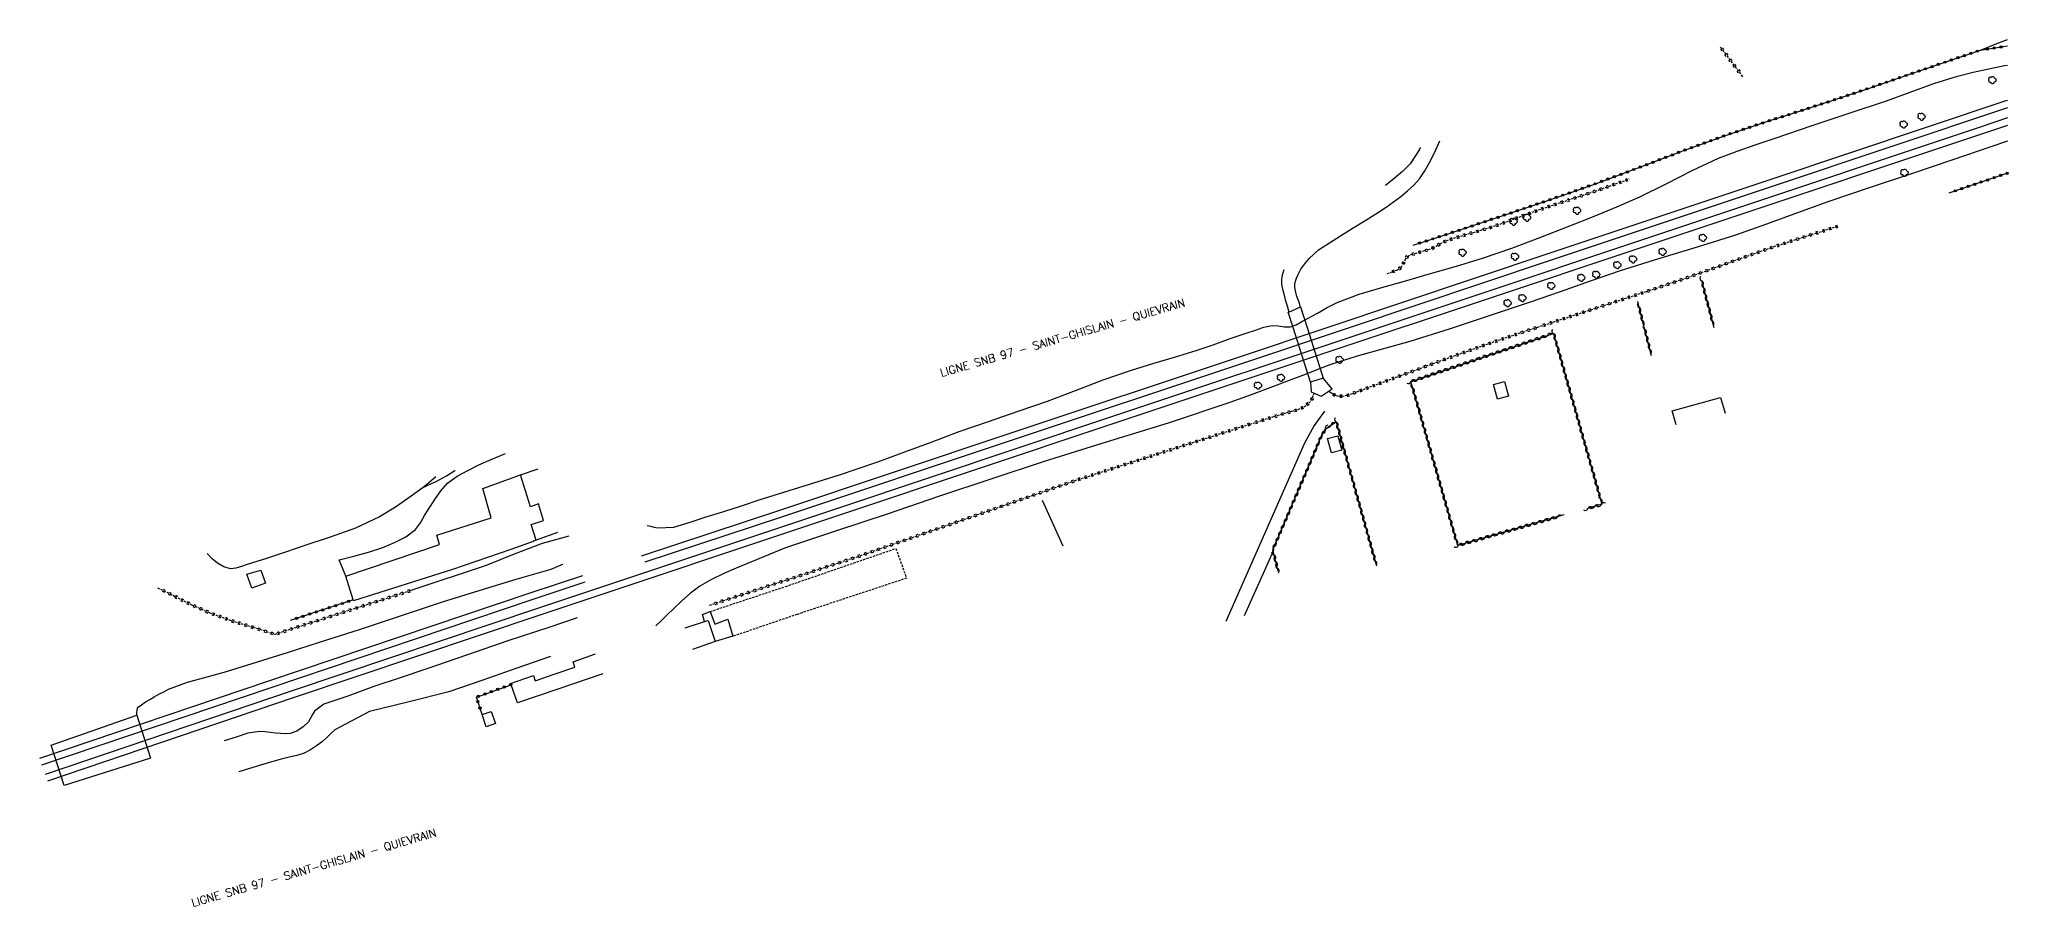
# Model space of a CAD drawing. Header units: millimetres. Extents: x 100556 to 101000, y 122048 to 123000.
# Drawn here: x 100569.5 to 101000.2, y 122048.2 to 122238 of the extents above; entities that cross this region are included whole.
import ezdxf

# ---------------------------------------------------------------- set-up
doc = ezdxf.new("R2010")
doc.units = ezdxf.units.MM
doc.linetypes.add('DASHED', pattern=[0.75, 0.5, -0.25])
doc.layers.get('0').update_dxf_attribs({"linetype": 'CONTINUOUS'})
for name, color, linetype in [('W0017', 7, 'CONTINUOUS'), ('W0071', 7, 'CONTINUOUS'), ('W0101', 7, 'CONTINUOUS'), ('W0104', 1, 'CONTINUOUS'), ('W0112', 1, 'DASHED'), ('W0120', 7, 'CONTINUOUS'), ('W0211', 2, 'CONTINUOUS'), ('W0214', 2, 'CONTINUOUS'), ('W0220', 5, 'DASHED'), ('W0300', 7, 'CONTINUOUS'), ('W0310', 3, 'CONTINUOUS'), ('W0322', 7, 'CONTINUOUS'), ('W0323', 7, 'CONTINUOUS'), ('W0330', 7, 'CONTINUOUS'), ('W0510', 5, 'CONTINUOUS'), ('W0700', 7, 'CONTINUOUS'), ('W0989', 7, 'CONTINUOUS')]:
    doc.layers.add(name, color=color, linetype=linetype)
doc.styles.get("Standard").update_dxf_attribs({"font": 'romans.shx', "width": 0.85})

# ---------------------------------------------------------------- blocks, each defined once
blk = doc.blocks.new('T300')
for p, q in [((-0.8, 0.51), (-0.86, 0.34)), ((-0.86, 0.34), (-0.86, 0.17)), ((-0.86, 0.17), (-0.74, 0.06)), ((-0.69, 0.63), (-0.8, 0.51)), ((-0.8, -0.06), (-0.74, 0.06)), ((-0.74, 0.06), (-0.69, 0.11)), ((-0.57, 0.69), (-0.69, 0.63)), ((-0.46, 0.69), (-0.57, 0.69)), ((-0.29, 0.63), (-0.46, 0.69)), ((-0.29, 0.63), (-0.17, 0.74)), ((-0.23, 0.57), (-0.29, 0.63)), ((-0.17, 0.74), (-0.06, 0.8)), ((-0.06, 0.8), (0.06, 0.8)), ((0.06, 0.8), (0.23, 0.74)), ((0.23, 0.74), (0.34, 0.63)), ((0.34, 0.63), (0.4, 0.51)), ((0.46, 0.46), (0.34, 0.46)), ((0.4, 0.51), (0.4, 0.46)), ((0.57, 0.4), (0.46, 0.46)), ((0.57, 0.4), (0.69, 0.29)), ((0.69, 0.29), (0.74, 0.17)), ((0.74, 0.06), (0.69, -0.17)), ((0.74, 0.17), (0.74, 0.06)), ((-0.8, -0.17), (-0.8, -0.06)), ((-0.8, -0.23), (-0.8, -0.17)), ((-0.74, -0.34), (-0.8, -0.23)), ((-0.69, -0.4), (-0.74, -0.34)), ((-0.51, -0.46), (-0.69, -0.4)), ((-0.4, -0.46), (-0.51, -0.46)), ((-0.4, -0.46), (-0.34, -0.46)), ((-0.34, -0.46), (-0.34, -0.4)), ((-0.34, -0.51), (-0.34, -0.46)), ((-0.29, -0.63), (-0.34, -0.51)), ((-0.17, -0.74), (-0.29, -0.63)), ((-0.06, -0.8), (-0.17, -0.74)), ((0.06, -0.8), (-0.06, -0.8)), ((0.17, -0.74), (0.06, -0.8)), ((0.23, -0.69), (0.17, -0.74)), ((0.29, -0.46), (0.23, -0.46)), ((0.29, -0.63), (0.23, -0.69)), ((0.46, -0.4), (0.29, -0.46)), ((0.34, -0.51), (0.29, -0.63)), ((0.34, -0.51), (0.34, -0.46)), ((0.57, -0.34), (0.46, -0.4)), ((0.63, -0.29), (0.57, -0.34)), ((0.69, -0.17), (0.63, -0.29))]:
    blk.add_line(p, q)
blk = doc.blocks.new('t323o')
at = {"color": 0, "linetype": 'Continuous'}
for radius in [0.25, 0.15]:
    blk.add_circle((0, 0), radius, dxfattribs=at)
blk = doc.blocks.new('t310o')
at = {"color": 0, "linetype": 'Continuous'}
for centre, start, end in [((-0.5, 0.38), 216.8699, 323.1304), ((0.5, -0.37), 36.8699, 143.1303)]:
    blk.add_arc(centre, 0.625, start, end, dxfattribs=at)
blk = doc.blocks.new('t220o')
at = {"color": 0, "linetype": 'Continuous'}
for p, q in [((-0.25, 0.25), (0.25, 0.25)), ((-0.25, -0.25), (0.25, -0.25))]:
    blk.add_line(p, q, dxfattribs=at)
blk = doc.blocks.new('t322o')
at = {"color": 0, "linetype": 'Continuous'}
for radius in [0.25, 0.15]:
    blk.add_circle((0, 0), radius, dxfattribs=at)

msp = doc.modelspace()

# ---------------------------------------------------------------- linework, layer by layer
at = {"layer": 'W0017'}
msp.add_lwpolyline([(100636.51, 122120.54), (100635.09, 122124.14), (100638.3, 122124.96), (100641.51, 122125.79), (100644.62, 122126.87), (100647.16, 122127.94), (100649.63, 122129.18), (100651.74, 122130.81), (100652.84, 122132.25), (100653.76, 122133.87), (100654.73, 122135.47), (100655.98, 122137.37), (100657.28, 122139.24), (100658.77, 122140.9), (100660.88, 122142.45), (100663.24, 122143.72), (100665.65, 122144.9), (100668.35, 122146.12), (100671.11, 122147.23), (100671.43, 122147.38)], dxfattribs=at)
at = {"layer": 'W0071'}
for points in [[(100850.6, 122156.69), (100848.3, 122153.52), (100846.22, 122149.68), (100829.02, 122110.65)], [(100839.35, 122126.03), (100833.02, 122111.86)]]:
    msp.add_lwpolyline(points, dxfattribs=at)
at = {"layer": 'W0101'}
for points in [[(100927.51, 122153.67), (100926.64, 122156.74), (100937.22, 122159.66), (100938.22, 122156.2)], [(100682.82, 122130.15), (100678.15, 122128.46), (100677.1, 122131.89), (100679.77, 122132.71), (100679.77, 122132.72), (100678.66, 122136.36), (100676.91, 122135.76), (100674.77, 122142.76), (100678.61, 122144.04)], [(100710.74, 122109.26), (100715.01, 122110.62), (100715.8, 122110.89), (100717.33, 122106.26), (100712.34, 122104.52)], [(100692.75, 122099.19), (100683.1, 122095.92), (100674.05, 122092.81), (100672.67, 122096.82), (100672.57, 122097.1), (100677.56, 122098.82), (100677.95, 122097.68), (100682.08, 122099.1), (100686.62, 122100.66), (100686.64, 122100.62), (100686.22, 122101.84), (100691.17, 122103.54)]]:
    msp.add_lwpolyline(points, dxfattribs=at)
at = {"layer": 'W0104'}
for points in [[(100889.98, 122163.13), (100890.82, 122159.98), (100888.4, 122159.33), (100887.56, 122162.48), (100889.98, 122163.13)], [(100854.39, 122148.17), (100852.14, 122147.55), (100851.28, 122150.66), (100853.53, 122151.29), (100854.39, 122148.17)], [(100854.39, 122148.17), (100852.14, 122147.55), (100851.28, 122150.66), (100853.53, 122151.29), (100854.39, 122148.17)], [(100617.93, 122121.89), (100618.98, 122119), (100615.97, 122117.91), (100614.86, 122120.98)], [(100668.34, 122090.97), (100669.26, 122088.3), (100667.24, 122087.6), (100666.32, 122090.27)]]:
    msp.add_lwpolyline(points, close=True, dxfattribs=at)
for points in [[(100678.15, 122128.46), (100677.48, 122128.22), (100677.49, 122128.18), (100672.63, 122126.43), (100659.86, 122122.02), (100638.22, 122115.17), (100638.16, 122115.37), (100636.51, 122120.54), (100657.01, 122127.46), (100656.41, 122129.57), (100668.31, 122133.35), (100666.47, 122139.78), (100674.77, 122142.76)], [(100715.01, 122110.62), (100714.53, 122112.21), (100716.22, 122112.83), (100717.22, 122110.09), (100720.1, 122111.13), (100721.21, 122107.41), (100717.33, 122106.26)]]:
    msp.add_lwpolyline(points, dxfattribs=at)
at = {"layer": 'W0112'}
msp.add_lwpolyline([(100716.22, 122112.83), (100732.7, 122118.3), (100756.83, 122126.62), (100759.18, 122120.12), (100735.23, 122112.2), (100721.21, 122107.41)], dxfattribs=at)
at = {"layer": 'W0120'}
for points in [[(100843.72, 122175), (100842.66, 122178.33), (100842.77, 122178.37), (100845.37, 122179.51)], [(100845.37, 122179.51), (100846.8, 122175)], [(100846.8, 122175), (100850.33, 122163.89), (100847.53, 122163.01), (100843.72, 122175)]]:
    msp.add_lwpolyline(points, dxfattribs=at)
msp.add_lwpolyline([(100572.08, 122083.61), (100590.84, 122090.15), (100593.82, 122080.77), (100574.89, 122074.76)], close=True, dxfattribs=at)
at = {"layer": 'W0211'}
for points in [[(100837.13, 122175), (100837.29, 122175.05), (100839.13, 122175.42), (100840.47, 122175.34), (100841.82, 122175.13), (100843.13, 122175.14), (100844.42, 122175.58), (100845.66, 122176.26), (100846.89, 122176.96), (100849.05, 122178.12), (100851.2, 122179.32), (100853.38, 122180.43), (100858.16, 122182.27), (100863.11, 122183.73), (100868.07, 122185.15), (100873.76, 122186.81), (100879.46, 122188.43), (100885.13, 122190.16), (100891.55, 122192.37), (100897.93, 122194.74), (100904.27, 122197.21), (100909.41, 122199.26), (100914.52, 122201.38), (100919.59, 122203.59), (100925.32, 122206.4), (100931.01, 122209.33), (100936.8, 122212), (100940.88, 122213.55), (100945, 122214.99), (100949.13, 122216.4), (100957.24, 122219.16), (100965.37, 122221.86), (100973.48, 122224.59), (100978.66, 122226.47), (100983.83, 122228.36), (100989.07, 122230), (100992.47, 122230.82), (100995.9, 122231.55), (100999.33, 122232.28), (101000, 122232.41)], [(101000, 122215.77), (100996.11, 122214.42), (100988, 122211.67), (100978.96, 122208.62), (100969.91, 122205.63), (100960.88, 122202.56), (100954.08, 122200.1), (100947.3, 122197.61), (100940.48, 122195.2), (100932.08, 122192.53), (100923.64, 122190), (100915.23, 122187.36), (100908.66, 122185.1), (100902.11, 122182.79), (100895.55, 122180.51), (100886.81, 122177.58), (100878.93, 122175)], [(100702.44, 122131.67), (100703.2, 122131.47), (100703.97, 122131.27), (100704.73, 122131.12), (100708.27, 122131.29), (100711.82, 122132.38), (100715.35, 122133.56), (100719.24, 122134.71), (100723.1, 122135.98), (100726.96, 122137.24), (100735.62, 122139.96), (100744.26, 122142.69), (100752.86, 122145.57), (100758.81, 122147.74), (100764.74, 122149.99), (100770.68, 122152.2), (100777.12, 122154.44), (100783.58, 122156.64), (100790.02, 122158.88), (100796.12, 122161.16), (100802.21, 122163.49), (100808.34, 122165.66), (100813.05, 122167.12), (100817.79, 122168.5), (100822.51, 122169.94), (100826.24, 122171.22), (100829.94, 122172.54), (100833.67, 122173.79), (100835.48, 122174.43), (100837.13, 122175)], [(100878.93, 122175), (100878.06, 122174.71), (100869.27, 122171.95), (100863.5, 122170.3), (100857.71, 122168.69), (100852, 122166.87), (100849.26, 122165.85), (100846.55, 122164.77), (100843.83, 122163.71), (100839.18, 122161.96), (100834.53, 122160.22), (100829.86, 122158.53), (100816.4, 122154.05), (100802.84, 122149.89), (100789.3, 122145.65), (100777.83, 122141.87), (100766.38, 122138.04), (100754.95, 122134.13), (100743.82, 122130.49), (100732.7, 122126.77), (100721.89, 122122.35), (100719.18, 122121.11), (100716.49, 122119.84), (100713.94, 122118.35), (100711.93, 122116.83), (100710.03, 122115.16), (100708.17, 122113.43), (100706.88, 122112.21), (100705.62, 122110.95), (100704.36, 122109.7)], [(100653.41, 122139.98), (100654.33, 122140.39), (100655.26, 122140.81), (100656.17, 122141.24), (100656.97, 122141.65), (100657.77, 122142.07), (100658.56, 122142.51), (100660.39, 122143.66), (100660.47, 122143.71)], [(100590.84, 122090.16), (100590.84, 122090.5), (100590.84, 122090.84), (100590.87, 122091.17), (100590.9, 122091.34), (100590.93, 122091.51), (100590.98, 122091.67), (100591.2, 122091.97), (100591.52, 122092.21), (100591.84, 122092.44), (100592.73, 122093.06), (100593.67, 122093.61), (100594.63, 122094.14), (100595.66, 122094.71), (100596.7, 122095.27), (100597.76, 122095.8), (100601.88, 122097.37), (100606.17, 122098.54), (100610.45, 122099.71), (100617.24, 122101.82), (100624.01, 122103.95), (100630.79, 122106.11), (100639.76, 122109), (100648.71, 122111.94), (100657.65, 122114.94), (100665.73, 122117.4), (100673.8, 122119.89), (100681.43, 122122.08), (100684.03, 122123.22), (100684.03, 122123.22), (100684.03, 122123.22)], [(100687.16, 122111.44), (100687.16, 122111.44), (100687.16, 122111.44), (100680.91, 122109.3), (100671.99, 122106.39), (100663.11, 122103.33), (100654.24, 122100.25), (100648.44, 122098.33), (100642.65, 122096.41), (100636.94, 122094.27), (100634.34, 122093.43), (100631.75, 122092.54), (100629.71, 122091.05), (100629.23, 122090.29), (100628.82, 122089.47), (100628.34, 122088.71), (100627.18, 122087.58), (100625.8, 122086.67), (100624.32, 122086.13), (100623.3, 122086.04), (100622.24, 122086.12), (100621.18, 122086.21), (100620.02, 122086.34), (100618.87, 122086.5), (100617.73, 122086.58), (100615.1, 122086.19), (100612.51, 122085.35), (100609.91, 122084.5)]]:
    msp.add_lwpolyline(points, dxfattribs=at)
at = {"layer": 'W0214'}
for points in [[(100994.1, 122235.7), (100997.61, 122237.09), (101000, 122238.03)], [(100650.81, 122117.47), (100656.31, 122119.32), (100661.8, 122121.17), (100667.31, 122122.99), (100673.42, 122125.42), (100679.55, 122127.81), (100685.41, 122129.37)], [(100681.32, 122103), (100673.9, 122100.42), (100666.49, 122097.84), (100659.07, 122095.28), (100650.41, 122093.09), (100641.74, 122090.93), (100634.15, 122086.94), (100633.23, 122086.1), (100632.33, 122085.22), (100631.4, 122084.4), (100630.13, 122083.44), (100628.81, 122082.56), (100627.42, 122081.83), (100625.79, 122081.29), (100624.1, 122080.93), (100622.4, 122080.55), (100619.29, 122079.65), (100616.2, 122078.68), (100613.11, 122077.72)]]:
    msp.add_lwpolyline(points, dxfattribs=at)
at = {"layer": 'W0220'}
for points in [[(100937.16, 122236.34), (100938.12, 122235.06), (100942.03, 122229.85)], [(100864.31, 122186.79), (100865.37, 122187.18), (100866.43, 122187.56), (100867.33, 122188.13), (100867.84, 122188.9), (100868.23, 122189.8), (100868.75, 122190.54), (100869.52, 122190.94), (100870.41, 122191.19), (100871.3, 122191.43), (100872.29, 122191.74), (100873.28, 122192.03), (100874.25, 122192.39), (100875.03, 122192.8), (100875.8, 122193.26), (100876.58, 122193.68), (100878.12, 122194.28), (100879.71, 122194.76), (100881.3, 122195.23), (100883.15, 122195.79), (100885.01, 122196.32), (100886.85, 122196.88), (100890.38, 122198.1), (100893.88, 122199.41), (100897.4, 122200.7), (100901.79, 122202.18), (100906.2, 122203.63), (100910.6, 122205.11), (100912.82, 122205.89), (100915.03, 122206.68), (100917.24, 122207.48)], [(100962.79, 122197.08), (100958.21, 122195.62), (100953.62, 122194.16), (100949.04, 122192.67), (100941.89, 122190.17), (100934.78, 122187.59), (100927.64, 122185.05), (100920.92, 122182.79), (100914.18, 122180.58), (100907.45, 122178.37), (100900.39, 122176.05), (100897.2, 122175)], [(100897.2, 122175), (100893.33, 122173.73), (100886.29, 122171.35), (100876.74, 122167.93), (100867.23, 122164.41), (100857.72, 122160.88), (100856.66, 122160.48), (100855.61, 122160.09), (100854.53, 122159.9), (100853.98, 122159.91), (100853.43, 122159.97), (100852.9, 122160.11), (100852.41, 122160.36), (100851.96, 122160.68), (100851.5, 122161.01)], [(100848.31, 122160.6), (100848.07, 122159.99), (100847.83, 122159.37), (100847.52, 122158.81), (100847.04, 122158.3), (100846.47, 122157.85), (100845.87, 122157.46), (100844.68, 122156.92), (100843.39, 122156.57), (100842.09, 122156.23), (100839.46, 122155.4), (100836.83, 122154.59), (100834.2, 122153.77)], [(100834.2, 122153.77), (100796.14, 122141.48), (100748.55, 122124.83), (100715.99, 122114.12)], [(100595.33, 122118.04), (100599.08, 122116.18), (100602.84, 122114.31), (100606.66, 122112.6), (100611.39, 122110.87), (100616.22, 122109.38), (100621.05, 122107.88), (100650.81, 122117.47)]]:
    msp.add_lwpolyline(points, dxfattribs=at)
at = {"layer": 'W0310'}
for points in [[(100933.05, 122185.32), (100935.76, 122175)], [(100920.54, 122175), (100919.1, 122180.65)], [(100902.96, 122133.95), (100879.72, 122127.27), (100869.48, 122163.12), (100900.69, 122173.69), (100911.28, 122136.3), (100907.95, 122135.28)], [(100922.14, 122168.77), (100920.54, 122175)], [(100840.44, 122121.64), (100839.35, 122126.03), (100839.28, 122126.3), (100847.48, 122145.45), (100849.85, 122151.09), (100850.8, 122152.74), (100851.75, 122153.48), (100852.51, 122153.93), (100853.16, 122154.34), (100861.97, 122122.83)]]:
    msp.add_lwpolyline(points, dxfattribs=at)
at = {"layer": 'W0322'}
msp.add_lwpolyline([(100994.1, 122235.7), (101000, 122236.62)], dxfattribs=at)
at = {"layer": 'W0323'}
for points in [[(100870, 122192.98), (100875.68, 122194.84), (100881.35, 122196.7), (100887.01, 122198.59), (100894.71, 122201.19), (100902.4, 122203.82), (100910.06, 122206.52), (100919.54, 122210.04), (100928.99, 122213.64), (100938.49, 122217.1), (100946.46, 122219.76), (100954.47, 122222.32), (100962.47, 122224.92), (100970.21, 122227.53), (100977.94, 122230.18), (100985.66, 122232.82), (100988.48, 122233.78), (100991.29, 122234.74), (100994.1, 122235.7)], [(101000, 122208.76), (100987.12, 122204.4)], [(100638.16, 122115.37), (100624.33, 122110.87)], [(100666.32, 122090.27), (100665.09, 122094.12), (100672.67, 122096.82)]]:
    msp.add_lwpolyline(points, dxfattribs=at)
at = {"layer": 'W0330'}
for points in [[(100656.18, 122142.28), (100654.16, 122140.54), (100653.41, 122139.98), (100650.84, 122138.04), (100647.42, 122135.66), (100643.88, 122133.52), (100638.61, 122131.09), (100633.1, 122129.12), (100627.55, 122127.25), (100623.37, 122125.82), (100619.16, 122124.45), (100614.96, 122123.08)], [(100793.45, 122127.1), (100793.45, 122127.1), (100788.88, 122137.15)], [(100614.96, 122123.08), (100613.73, 122122.7), (100612.49, 122122.31), (100611.29, 122122.19), (100609.86, 122122.59), (100608.49, 122123.39), (100607.28, 122124.36), (100606.2, 122125.55)]]:
    msp.add_lwpolyline(points, dxfattribs=at)
at = {"layer": 'W0510'}
for points in [[(100845.31, 122179.51), (100845.2, 122179.9), (100845.09, 122180.29), (100844.98, 122180.68), (100844.78, 122181.23), (100844.57, 122181.77), (100844.39, 122182.32), (100844.22, 122183.02), (100844.11, 122183.74), (100844.1, 122184.44), (100844.23, 122185.12), (100844.47, 122185.79), (100844.75, 122186.45), (100845.43, 122187.73), (100846.28, 122188.93), (100847.21, 122190.05), (100849.29, 122191.94), (100851.69, 122193.53), (100854.12, 122195.06), (100856.86, 122196.79), (100859.66, 122198.46), (100862.4, 122200.2), (100864.05, 122201.31), (100865.69, 122202.45), (100867.26, 122203.66), (100868.72, 122204.86), (100870.12, 122206.13), (100871.39, 122207.51), (100872.57, 122209.24), (100873.58, 122211.12), (100874.54, 122213.02), (100875.83, 122215.81)], [(100871.54, 122214.37), (100871.34, 122213.91), (100869.32, 122210.8), (100867.65, 122209.12), (100865.79, 122207.58), (100863.93, 122206.04)], [(100841.69, 122187.63), (100841.49, 122186.9), (100841.28, 122186.17), (100841.16, 122185.44), (100841.21, 122184.41), (100841.43, 122183.37), (100841.68, 122182.33), (100842.01, 122181), (100842.39, 122179.69), (100842.77, 122178.37)], [(100847.53, 122163.01), (100847.65, 122160.88)], [(100847.65, 122160.88), (100848.31, 122160.6), (100849.87, 122159.95)], [(100849.87, 122159.95), (100852.24, 122161.54), (100850.33, 122163.89)]]:
    msp.add_lwpolyline(points, dxfattribs=at)
at = {"layer": 'W0700'}
for points in [[(101000, 122224.68), (100999.62, 122224.56), (100948.01, 122207.29), (100899.25, 122191), (100851.35, 122175)], [(101000, 122223.07), (100948.5, 122205.84), (100899.74, 122189.55), (100856.18, 122175)], [(101000, 122220.83), (100994.24, 122218.9), (100934.6, 122199), (100869.04, 122177.12), (100862.7, 122175)], [(101000, 122219.21), (100994.72, 122217.45), (100935.08, 122197.55), (100869.52, 122175.67), (100867.53, 122175)], [(100862.7, 122175), (100803.16, 122155.12), (100744.7, 122135.59), (100678.7, 122113.57), (100624.76, 122095.46), (100570.77, 122077.15)], [(100867.53, 122175), (100803.64, 122153.67), (100745.19, 122134.14), (100679.19, 122112.12), (100625.25, 122094.01), (100571.27, 122075.7)], [(100851.35, 122175), (100831.71, 122168.44), (100781.56, 122151.69), (100731.35, 122134.96), (100701.16, 122124.95)], [(100856.18, 122175), (100832.19, 122166.99), (100782.04, 122150.24), (100731.83, 122133.51), (100701.94, 122123.64)], [(100688.32, 122120.67), (100676.76, 122116.83), (100619.65, 122097.58), (100569.5, 122080.66)], [(100688.81, 122119.24), (100677.24, 122115.38), (100620.14, 122096.13), (100569.99, 122079.22)]]:
    msp.add_lwpolyline(points, dxfattribs=at)

# ---------------------------------------------------------------- block references
at = {"layer": 'W0220'}
for p, rotation in [((100937.53, 122235.85), 306.8558347440101), ((100938.43, 122234.65), 306.8575952485923), ((100939.33, 122233.45), 306.8575952485923), ((100940.23, 122232.25), 306.8575952485923), ((100941.13, 122231.05), 306.8575952485923), ((100905.38, 122203.36), 18.11482037989538), ((100906.8, 122203.83), 18.62628547934704), ((100908.22, 122204.31), 18.62628547934704), ((100909.65, 122204.79), 18.62628547934704), ((100911.07, 122205.27), 19.45220039831617), ((100912.48, 122205.77), 19.45220039831617), ((100913.89, 122206.28), 19.69153806202751), ((100915.3, 122206.78), 19.70626719281596), ((100916.72, 122207.29), 19.70626719281596), ((100892.62, 122198.94), 20.54348979594998), ((100894.03, 122199.47), 20.10225161508453), ((100895.44, 122199.98), 20.10225161508453), ((100896.85, 122200.5), 20.10225161508453), ((100898.26, 122200.99), 18.65363394227558), ((100899.68, 122201.47), 18.65363394227558), ((100901.1, 122201.95), 18.65363394227558), ((100902.53, 122202.42), 18.11482037989538), ((100903.95, 122202.89), 18.11482037989538), ((100879.79, 122194.79), 16.32919417470899), ((100881.22, 122195.21), 16.32919417470899), ((100882.66, 122195.64), 16.70777250665203), ((100884.1, 122196.06), 16.11658574089396), ((100885.54, 122196.48), 16.867008071726), ((100886.97, 122196.92), 19.07008800128692), ((100888.39, 122197.41), 19.07008800128692), ((100889.81, 122197.9), 19.07008800128692), ((100891.22, 122198.42), 20.54348979594998), ((100955.44, 122194.74), 197.6557953339083), ((100956.87, 122195.2), 197.6557953339083), ((100958.29, 122195.65), 197.644452748828), ((100959.72, 122196.11), 197.644452748828), ((100961.15, 122196.56), 197.644452748828), ((100962.58, 122197.01), 197.644452748828), ((100868.68, 122190.44), 54.35921937484854), ((100870.01, 122191.08), 15.47772034655198), ((100871.45, 122191.48), 17.08644366318826), ((100872.89, 122191.91), 16.66744563644475), ((100874.3, 122192.42), 27.46067623781439), ((100875.61, 122193.15), 30.82054492269756), ((100876.95, 122193.82), 21.43388589436356), ((100878.35, 122194.35), 16.83139133179691), ((100942.64, 122190.43), 199.2389801572474), ((100944.06, 122190.93), 199.2389801572474), ((100945.48, 122191.42), 199.2389801572474), ((100946.89, 122191.92), 199.2389801572474), ((100948.31, 122192.41), 199.2389801572474), ((100949.73, 122192.89), 198.1074618946937), ((100951.15, 122193.36), 198.1074618946937), ((100952.58, 122193.82), 198.1074618946937), ((100954.01, 122194.29), 197.6557953339083), ((100865.72, 122187.31), 19.97876231223349), ((100867.06, 122187.96), 32.2684421304054), ((100867.94, 122189.14), 66.61767164608638), ((100929.94, 122185.87), 199.5260739152592), ((100931.35, 122186.37), 199.5260739152592), ((100932.76, 122186.87), 199.5260739152592), ((100934.18, 122187.37), 199.5260739152592), ((100935.59, 122187.88), 199.9617726097497), ((100937, 122188.39), 199.9617726097497), ((100938.41, 122188.91), 199.9617726097497), ((100939.82, 122189.42), 199.9617726097497), ((100941.23, 122189.93), 199.9617726097497), ((100917.15, 122181.56), 198.1768729813809), ((100918.57, 122182.02), 198.1768729813809), ((100920, 122182.49), 198.1768729813809), ((100921.42, 122182.96), 198.5882823895083), ((100922.84, 122183.44), 198.5882823895083), ((100924.26, 122183.92), 198.5882823895083), ((100925.69, 122184.4), 198.5882823895083), ((100927.11, 122184.88), 198.5882823895083), ((100928.52, 122185.37), 199.5260739152592), ((100904.32, 122177.34), 198.1862199840833), ((100905.75, 122177.81), 198.1862199840833), ((100907.17, 122178.28), 198.1862199840833), ((100908.6, 122178.75), 198.1947484963055), ((100910.02, 122179.21), 198.1947484963055), ((100911.45, 122179.68), 198.1947484963055), ((100912.87, 122180.15), 198.1947484963055), ((100914.3, 122180.62), 198.1768729813809), ((100915.72, 122181.09), 198.1768729813809), ((100890.94, 122172.92), 198.6983085697002), ((100892.36, 122173.4), 198.6983085697002), ((100893.78, 122173.88), 198.1989818365792), ((100895.21, 122174.35), 198.1989818365792), ((100896.63, 122174.81), 198.1989818365792), ((100898.62, 122175.47), 198.2031579603806), ((100900.04, 122175.94), 198.2031579603806), ((100901.47, 122176.41), 198.1862199840833), ((100902.89, 122176.87), 198.1862199840833), ((100879.61, 122168.96), 199.6694034756053), ((100881.02, 122169.46), 199.6694034756053), ((100882.44, 122169.97), 199.6694034756053), ((100883.85, 122170.47), 199.6694034756053), ((100885.26, 122170.98), 199.6694034756053), ((100886.67, 122171.48), 198.6983085697002), ((100888.1, 122171.96), 198.6983085697002), ((100889.52, 122172.44), 198.6983085697002), ((100866.94, 122164.3), 200.3445177538809), ((100868.35, 122164.82), 200.3411854007932), ((100869.75, 122165.34), 200.3411854007932), ((100871.16, 122165.86), 200.3411854007932), ((100872.57, 122166.39), 200.3411854007932), ((100873.97, 122166.91), 200.3411854007932), ((100875.38, 122167.43), 200.3411854007932), ((100876.79, 122167.95), 199.6694034756053), ((100878.2, 122168.45), 199.6694034756053), ((100852.75, 122160.18), 152.8695482988526), ((100855.69, 122160.12), 200.5560452193239), ((100857.1, 122160.65), 200.6214852885973), ((100858.5, 122161.17), 200.3445177538809), ((100859.91, 122161.69), 200.3445177538809), ((100861.31, 122162.21), 200.3445177538809), ((100862.72, 122162.74), 200.3445177538809), ((100864.13, 122163.26), 200.3445177538809), ((100865.53, 122163.78), 200.3445177538809), ((100841.36, 122156), 197.5015756045042), ((100842.8, 122156.42), 194.9176474644158), ((100844.25, 122156.8), 195.0827672835913), ((100845.64, 122157.35), 204.2297455894086), ((100846.89, 122158.18), 218.0904586951506), ((100847.82, 122159.34), 240.5545712700927), ((100854.21, 122159.9), 178.9602633386876), ((100826.88, 122151.41), 197.8985753867949), ((100828.3, 122151.87), 197.8985753867949), ((100829.73, 122152.33), 197.8985753867949), ((100831.16, 122152.79), 197.8985753867949), ((100832.59, 122153.25), 197.8985753867949), ((100834.01, 122153.71), 197.8985753867949), ((100835.63, 122154.21), 197.1730155055068), ((100837.06, 122154.66), 197.1791538663484), ((100838.5, 122155.1), 197.1791538663484), ((100839.93, 122155.55), 197.5015756045042), ((100814.03, 122147.26), 197.8985753867949), ((100815.46, 122147.72), 197.8985753867949), ((100816.88, 122148.18), 197.8985753867949), ((100818.31, 122148.64), 197.8985753867949), ((100819.74, 122149.1), 197.8985753867949), ((100821.17, 122149.56), 197.8985753867949), ((100822.59, 122150.02), 197.8985753867949), ((100824.02, 122150.48), 197.8985753867949), ((100825.45, 122150.95), 197.8985753867949), ((100801.18, 122143.11), 197.8985753867949), ((100802.61, 122143.57), 197.8985753867949), ((100804.04, 122144.03), 197.8985753867949), ((100805.46, 122144.49), 197.8985753867949), ((100806.89, 122144.95), 197.8985753867949), ((100808.32, 122145.41), 197.8985753867949), ((100809.75, 122145.87), 197.8985753867949), ((100811.17, 122146.34), 197.8985753867949), ((100812.6, 122146.8), 197.8985753867949), ((100788.4, 122138.77), 199.2852195682154), ((100789.82, 122139.27), 199.2852195682154), ((100791.23, 122139.76), 199.2852195682154), ((100792.65, 122140.26), 199.2852195682154), ((100794.06, 122140.75), 199.2852195682154), ((100795.48, 122141.25), 199.2852195682154), ((100796.9, 122141.73), 197.8985753867949), ((100798.33, 122142.19), 197.8985753867949), ((100799.76, 122142.65), 197.8985753867949), ((100775.66, 122134.31), 199.2852195682154), ((100777.07, 122134.81), 199.2852195682154), ((100778.49, 122135.3), 199.2852195682154), ((100779.9, 122135.8), 199.2852195682154), ((100781.32, 122136.29), 199.2852195682154), ((100782.74, 122136.79), 199.2852195682154), ((100784.15, 122137.29), 199.2852195682154), ((100785.57, 122137.78), 199.2852195682154), ((100786.98, 122138.28), 199.2852195682154), ((100762.91, 122129.85), 199.2852195682154), ((100764.33, 122130.35), 199.2852195682154), ((100765.75, 122130.85), 199.2852195682154), ((100767.16, 122131.34), 199.2852195682154), ((100768.58, 122131.84), 199.2852195682154), ((100769.99, 122132.33), 199.2852195682154), ((100771.41, 122132.83), 199.2852195682154), ((100772.83, 122133.32), 199.2852195682154), ((100774.24, 122133.82), 199.2852195682154), ((100751.59, 122125.89), 199.2852195682154), ((100753, 122126.39), 199.2852195682154), ((100754.42, 122126.88), 199.2852195682154), ((100755.84, 122127.38), 199.2852195682154), ((100757.25, 122127.87), 199.2852195682154), ((100758.67, 122128.37), 199.2852195682154), ((100760.08, 122128.86), 199.2852195682154), ((100761.5, 122129.36), 199.2852195682154), ((100738.78, 122121.62), 198.2081919839159), ((100740.21, 122122.08), 198.2081919839159), ((100741.63, 122122.55), 198.2081919839159), ((100743.06, 122123.02), 198.2081919839159), ((100744.48, 122123.49), 198.2081919839159), ((100745.91, 122123.96), 198.2081919839159), ((100747.33, 122124.43), 198.2081919839159), ((100748.76, 122124.9), 199.2852195682154), ((100750.17, 122125.4), 199.2852195682154), ((100596.67, 122117.38), 333.5693453297249), ((100650.34, 122117.31), 17.85900894901758), ((100724.53, 122116.93), 198.2081919839159), ((100725.96, 122117.4), 198.2081919839159), ((100727.38, 122117.87), 198.2081919839159), ((100728.81, 122118.33), 198.2081919839159), ((100730.23, 122118.8), 198.2081919839159), ((100731.66, 122119.27), 198.2081919839159), ((100733.08, 122119.74), 198.2081919839159), ((100734.51, 122120.21), 198.2081919839159), ((100735.93, 122120.68), 198.2081919839159), ((100737.36, 122121.15), 198.2081919839159), ((100598.01, 122116.71), 333.5693453297249), ((100599.36, 122116.04), 333.5754242826309), ((100600.7, 122115.37), 333.5754242826309), ((100602.04, 122114.7), 333.5754242826309), ((100603.4, 122114.06), 335.8359325873661), ((100604.76, 122113.45), 335.8359325873661), ((100606.13, 122112.83), 335.8359325873661), ((100636.06, 122112.71), 17.85900894901758), ((100637.49, 122113.17), 17.85900894901758), ((100638.92, 122113.63), 17.85900894901758), ((100640.35, 122114.09), 17.85900894901758), ((100641.78, 122114.55), 17.85900894901758), ((100643.2, 122115.01), 17.85900894901758), ((100644.63, 122115.47), 17.85900894901758), ((100646.06, 122115.93), 17.85900894901758), ((100647.49, 122116.39), 17.85900894901758), ((100648.91, 122116.85), 17.85900894901758), ((100717.41, 122114.58), 198.2081919839159), ((100718.83, 122115.05), 198.2081919839159), ((100720.26, 122115.52), 198.2081919839159), ((100721.68, 122115.99), 198.2081919839159), ((100723.11, 122116.46), 198.2081919839159), ((100607.53, 122112.28), 340.0227206612321), ((100608.94, 122111.77), 340.0227206612321), ((100610.35, 122111.25), 340.0227206612321), ((100611.76, 122110.76), 342.7480874832699), ((100613.19, 122110.31), 342.7480874832699), ((100614.63, 122109.87), 342.7480874832699), ((100616.06, 122109.43), 342.7480874832699), ((100617.49, 122108.98), 342.748087483221), ((100618.92, 122108.54), 342.748087483221), ((100623.21, 122108.57), 17.85900894901758), ((100624.64, 122109.03), 17.85900894901758), ((100626.07, 122109.49), 17.85900894901758), ((100627.5, 122109.95), 17.85900894901758), ((100628.93, 122110.41), 17.85900894901758), ((100630.35, 122110.87), 17.85900894901758), ((100631.78, 122111.33), 17.85900894901758), ((100633.21, 122111.79), 17.85900894901758), ((100634.64, 122112.25), 17.85900894901758), ((100620.36, 122108.09), 342.748087483221), ((100621.79, 122108.11), 17.85900894901758)]:
    msp.add_blockref('t220o', p, dxfattribs=dict(at, rotation=rotation))
at = {"layer": 'W0300'}
for p in [(100996.71, 122229.08), (100981.22, 122221.09), (100977.31, 122219.38), (100977.48, 122208.82), (100894.93, 122199.01), (100905.87, 122200.54), (100891.98, 122198.12), (100933.38, 122194.57), (100880.82, 122191.35), (100892.31, 122190.45), (100918.12, 122189.88), (100924.57, 122191.51), (100906.79, 122185.83), (100910.07, 122186.51), (100914.68, 122188.6), (100893.92, 122181.39), (100900.24, 122184.06), (100890.69, 122180.27), (100841.11, 122163.95), (100853.91, 122167.89), (100836.1, 122162.25)]:
    msp.add_blockref('T300', p, dxfattribs=at)
at = {"layer": 'W0310'}
for p, rotation in [((100933.09, 122185.16), 284.700640971522), ((100933.48, 122183.71), 284.700640971522), ((100933.86, 122182.25), 284.700640971522), ((100934.24, 122180.8), 284.700640971522), ((100919.43, 122179.36), 104.3367055331833), ((100919.8, 122177.91), 104.3367055331833), ((100934.62, 122179.35), 284.700640971522), ((100935, 122177.9), 284.700640971522), ((100897.92, 122172.76), 18.70767383747495), ((100899.34, 122173.24), 18.70767383747495), ((100900.71, 122173.61), 285.8206595711802), ((100920.17, 122176.45), 104.3367055331833), ((100920.65, 122174.58), 104.3337350188132), ((100921.02, 122173.13), 104.3337350188132), ((100935.38, 122176.45), 284.700640971522), ((100885.14, 122168.43), 18.70767383747495), ((100886.56, 122168.91), 18.70767383747495), ((100887.98, 122169.39), 18.70767383747495), ((100889.4, 122169.87), 18.70767383747495), ((100890.82, 122170.35), 18.70767383747495), ((100892.24, 122170.83), 18.70767383747495), ((100893.66, 122171.31), 18.70767383747495), ((100895.08, 122171.79), 18.70767383747495), ((100896.5, 122172.28), 18.70767383747495), ((100901.12, 122172.17), 285.8206595711802), ((100901.53, 122170.73), 285.8206595711802), ((100901.94, 122169.28), 285.8206595711802), ((100921.39, 122171.67), 104.3337350188132), ((100921.76, 122170.22), 104.3337350188132), ((100872.35, 122164.1), 18.70767383747495), ((100873.77, 122164.58), 18.70767383747495), ((100875.19, 122165.06), 18.70767383747495), ((100876.61, 122165.54), 18.70767383747495), ((100878.03, 122166.02), 18.70767383747495), ((100879.45, 122166.5), 18.70767383747495), ((100880.88, 122166.98), 18.70767383747495), ((100882.3, 122167.46), 18.70767383747495), ((100883.72, 122167.95), 18.70767383747495), ((100902.35, 122167.84), 285.8206595711802), ((100902.75, 122166.4), 285.8206595711802), ((100903.16, 122164.95), 285.8206595711802), ((100869.51, 122163.13), 18.70767383747495), ((100869.88, 122161.71), 105.9500396446073), ((100870.29, 122160.27), 105.9500396446073), ((100870.93, 122163.62), 18.70767383747495), ((100903.57, 122163.51), 285.8206595711802), ((100903.98, 122162.07), 285.8206595711802), ((100904.39, 122160.62), 285.8206595711802), ((100870.7, 122158.83), 105.9500396446073), ((100871.12, 122157.39), 105.9500396446073), ((100871.53, 122155.95), 105.9500396446073), ((100904.8, 122159.18), 285.8206595711802), ((100905.21, 122157.74), 285.8206595711802), ((100905.62, 122156.29), 285.8206595711802), ((100850.05, 122151.42), 60.08349677362595), ((100850.79, 122152.72), 60.08349677362595), ((100851.99, 122153.62), 30.59938281264433), ((100853.19, 122154.21), 285.6225479132014), ((100853.6, 122152.77), 285.6225479132014), ((100854, 122151.32), 285.6225479132014), ((100871.94, 122154.5), 105.9500396446073), ((100872.35, 122153.06), 105.9500396446073), ((100872.76, 122151.62), 105.9500396446073), ((100906.03, 122154.85), 285.8206595711802), ((100906.43, 122153.41), 285.8206595711802), ((100906.84, 122151.96), 285.8206595711802), ((100848.26, 122147.29), 67.16316396066219), ((100848.84, 122148.68), 67.16316396066219), ((100849.42, 122150.06), 67.16316396066219), ((100854.4, 122149.88), 285.6225479132014), ((100854.81, 122148.43), 285.6225479132014), ((100855.21, 122146.99), 285.6225479132014), ((100873.18, 122150.18), 105.9500396446073), ((100873.59, 122148.73), 105.9500396446073), ((100874, 122147.29), 105.9500396446073), ((100907.25, 122150.52), 285.8206595711802), ((100907.66, 122149.08), 285.8206595711802), ((100908.07, 122147.64), 285.8206595711802), ((100846.5, 122143.15), 66.81296498618809), ((100847.09, 122144.53), 66.81296498618809), ((100847.67, 122145.91), 67.16316396066219), ((100855.61, 122145.54), 285.6225479132014), ((100856.02, 122144.1), 285.6225479132014), ((100856.42, 122142.65), 285.6225479132014), ((100874.41, 122145.85), 105.9500396446073), ((100874.83, 122144.41), 105.9500396446073), ((100875.24, 122142.96), 105.9500396446073), ((100908.48, 122146.19), 285.8206595711802), ((100908.89, 122144.75), 285.8206595711802), ((100909.3, 122143.31), 285.8206595711802), ((100844.72, 122139.02), 66.81296498618809), ((100845.31, 122140.4), 66.81296498618809), ((100845.91, 122141.77), 66.81296498618809), ((100856.83, 122141.21), 285.6225479132014), ((100857.23, 122139.77), 285.6225479132014), ((100857.63, 122138.32), 285.6225479132014), ((100875.65, 122141.52), 105.9500396446073), ((100876.06, 122140.08), 105.9500396446073), ((100876.47, 122138.64), 105.9500396446073), ((100909.71, 122141.86), 285.8206595711802), ((100910.12, 122140.42), 285.8206595711802), ((100910.52, 122138.98), 285.8206595711802), ((100842.36, 122133.5), 66.81296498618809), ((100842.95, 122134.88), 66.81296498618809), ((100843.54, 122136.26), 66.81296498618809), ((100844.13, 122137.64), 66.81296498618809), ((100858.04, 122136.88), 285.6225479132014), ((100858.44, 122135.43), 285.6225479132014), ((100858.85, 122133.99), 285.6225479132014), ((100876.89, 122137.2), 105.9500396446073), ((100877.3, 122135.75), 105.9500396446073), ((100877.71, 122134.31), 105.9500396446073), ((100908.21, 122135.36), 197.0048020270206), ((100909.64, 122135.8), 197.0048020270206), ((100911.08, 122136.23), 197.0048020270206), ((100910.93, 122137.53), 285.8206595711802), ((100840.59, 122129.36), 66.81296498618809), ((100841.18, 122130.74), 66.81296498618809), ((100841.77, 122132.12), 66.81296498618809), ((100859.25, 122132.54), 285.6225479132014), ((100859.65, 122131.1), 285.6225479132014), ((100860.06, 122129.65), 285.6225479132014), ((100878.12, 122132.87), 105.9500396446073), ((100878.53, 122131.43), 105.9500396446073), ((100878.95, 122129.98), 105.9500396446073), ((100888.55, 122129.81), 196.0176539482638), ((100889.99, 122130.22), 196.0176539482638), ((100891.43, 122130.63), 196.0176539482638), ((100892.87, 122131.05), 196.0176539482638), ((100894.31, 122131.46), 196.0176539482638), ((100895.75, 122131.88), 196.0176539482638), ((100897.2, 122132.29), 196.0176539482638), ((100898.64, 122132.7), 196.0176539482638), ((100900.08, 122133.12), 196.0176539482638), ((100901.52, 122133.53), 196.0176539482638), ((100839.41, 122126.61), 66.81296498618809), ((100839.57, 122125.17), 105.357186519014), ((100840, 122127.99), 66.81296498618809), ((100860.46, 122128.21), 285.6225479132014), ((100860.87, 122126.76), 285.6225479132014), ((100861.27, 122125.32), 285.6225479132014), ((100879.36, 122128.54), 105.9500396446073), ((100879.89, 122127.32), 196.0176539482638), ((100881.34, 122127.74), 196.0176539482638), ((100882.78, 122128.15), 196.0176539482638), ((100884.22, 122128.56), 196.0176539482638), ((100885.66, 122128.98), 196.0176539482638), ((100887.1, 122129.39), 196.0176539482638), ((100839.93, 122123.71), 105.357186519014), ((100840.29, 122122.26), 105.357186519014), ((100861.67, 122123.88), 285.6225479132014)]:
    msp.add_blockref('t310o', p, dxfattribs=dict(at, rotation=rotation))
at = {"layer": 'W0322', "rotation": 8.873451496862907}
for p in [(100995.58, 122235.93), (100997.06, 122236.16), (100998.54, 122236.39)]:
    msp.add_blockref('t322o', p, dxfattribs=at)
at = {"layer": 'W0323'}
for p, rotation in [((100987.7, 122233.52), 18.81931470092947), ((100989.12, 122234), 18.81309303754729), ((100990.54, 122234.49), 18.81309303754729), ((100991.96, 122234.97), 18.81931470092947), ((100993.38, 122235.45), 18.81931470092947), ((100974.93, 122229.15), 18.89185035550721), ((100976.35, 122229.64), 18.89185035550721), ((100977.77, 122230.12), 18.89185035550721), ((100979.19, 122230.61), 18.90075790563662), ((100980.61, 122231.09), 18.90075790563662), ((100982.02, 122231.58), 18.90075790563662), ((100983.44, 122232.06), 18.90075790563662), ((100984.86, 122232.55), 18.90075790563662), ((100986.28, 122233.04), 18.81931470092947), ((100962.14, 122224.82), 17.99751916185267), ((100963.57, 122225.29), 18.65012031558983), ((100964.99, 122225.77), 18.65012031558983), ((100966.41, 122226.25), 18.65012031558983), ((100967.83, 122226.73), 18.65012031558983), ((100969.25, 122227.21), 18.65012031558983), ((100970.67, 122227.69), 18.89185035550721), ((100972.09, 122228.18), 18.89185035550721), ((100973.51, 122228.66), 18.89185035550721), ((100949.3, 122220.67), 17.74545035068133), ((100950.72, 122221.13), 17.74545035068133), ((100952.15, 122221.58), 17.74545035068133), ((100953.58, 122222.04), 17.74545035068133), ((100955.01, 122222.5), 17.99751916185267), ((100956.44, 122222.96), 17.99751916185267), ((100957.86, 122223.43), 17.99751916185267), ((100959.29, 122223.89), 17.99751916185267), ((100960.72, 122224.35), 17.99751916185267), ((100936.5, 122216.38), 20.02330184548379), ((100937.91, 122216.89), 20.02330184548379), ((100939.32, 122217.38), 18.45218970988116), ((100940.75, 122217.85), 18.45218970988116), ((100942.17, 122218.33), 18.45218970988116), ((100943.59, 122218.8), 18.45218970988116), ((100945.02, 122219.28), 18.45218970988116), ((100946.44, 122219.75), 18.45218970988116), ((100947.87, 122220.21), 17.74545035068133), ((100923.84, 122211.68), 20.87437762133053), ((100925.24, 122212.21), 20.87437762133053), ((100926.65, 122212.74), 20.87437762133053), ((100928.05, 122213.28), 20.87437762133053), ((100929.45, 122213.81), 20.02330184548379), ((100930.86, 122214.32), 20.02330184548379), ((100932.27, 122214.83), 20.02330184548379), ((100933.68, 122215.35), 20.02330184548379), ((100935.09, 122215.86), 20.02330184548379), ((100912.61, 122207.46), 20.3510866602127), ((100914.01, 122207.99), 20.3510866602127), ((100915.42, 122208.51), 20.3510866602127), ((100916.83, 122209.03), 20.3510866602127), ((100918.23, 122209.55), 20.3510866602127), ((100919.64, 122210.07), 20.87437762133053), ((100921.04, 122210.61), 20.87437762133053), ((100922.44, 122211.14), 20.87437762133053), ((100997.06, 122207.76), 198.7155331593308), ((100998.48, 122208.25), 198.7155331593308), ((100999.9, 122208.73), 198.7155331593308), ((100901.3, 122203.45), 18.94769891966228), ((100902.72, 122203.94), 19.36690413351399), ((100904.13, 122204.44), 19.36690413351399), ((100905.55, 122204.93), 19.36690413351399), ((100906.96, 122205.43), 19.36690413351399), ((100908.38, 122205.93), 19.36690413351399), ((100909.79, 122206.42), 19.36690413351399), ((100911.2, 122206.94), 20.3510866602127), ((100988.54, 122204.88), 198.7155331593308), ((100989.96, 122205.36), 198.7155331593308), ((100991.38, 122205.84), 198.7155331593308), ((100992.8, 122206.32), 198.7155331593308), ((100994.22, 122206.8), 198.7155331593308), ((100995.64, 122207.28), 198.7155331593308), ((100888.52, 122199.1), 18.65788847416498), ((100889.94, 122199.58), 18.65788847416498), ((100891.36, 122200.06), 18.65788847416498), ((100892.78, 122200.54), 18.65788847416498), ((100894.2, 122201.02), 18.65788847416498), ((100895.62, 122201.5), 18.94769891966228), ((100897.04, 122201.99), 18.94769891966228), ((100898.46, 122202.47), 18.94769891966228), ((100899.88, 122202.96), 18.94769891966228), ((100875.7, 122194.85), 18.18904569963425), ((100877.13, 122195.32), 18.18904569963425), ((100878.55, 122195.79), 18.18904569963425), ((100879.98, 122196.25), 18.18904569963425), ((100881.4, 122196.72), 18.38941576269758), ((100882.83, 122197.2), 18.38941576269758), ((100884.25, 122197.67), 18.38941576269758), ((100885.67, 122198.14), 18.38941576269758), ((100887.1, 122198.62), 18.65788847416498), ((100871.43, 122193.45), 18.17692983810808), ((100872.85, 122193.91), 18.17692983810808), ((100874.28, 122194.38), 18.17692983810808), ((100630.04, 122112.72), 198.0336755638348), ((100631.46, 122113.19), 198.0336755638348), ((100632.89, 122113.65), 198.0336755638348), ((100634.32, 122114.12), 198.0336755638348), ((100635.74, 122114.58), 198.0336755638348), ((100637.17, 122115.05), 198.0336755638348), ((100625.76, 122111.33), 198.0336755638348), ((100627.18, 122111.79), 198.0336755638348), ((100628.61, 122112.26), 198.0336755638348), ((100669.77, 122095.78), 19.59876052395359), ((100671.18, 122096.29), 19.59876052395359), ((100672.59, 122096.79), 19.59876052395359), ((100665.4, 122093.13), 107.7614401183667), ((100665.53, 122094.27), 19.59876052395359), ((100665.86, 122091.7), 107.7614401183667), ((100666.94, 122094.78), 19.59876052395359), ((100668.35, 122095.28), 19.59876052395359)]:
    msp.add_blockref('t323o', p, dxfattribs=dict(at, rotation=rotation))

# ---------------------------------------------------------------- texts
at = {"layer": 'W0989'}
for p in [(100766.83, 122164.16), (100603.05, 122048.16)]:
    msp.add_text('LIGNE SNB 97 - SAINT-GHISLAIN - QUIEVRAIN', height=1.75, rotation=16.2054, dxfattribs=at).set_placement(p)

doc.saveas('drawing.dxf')
